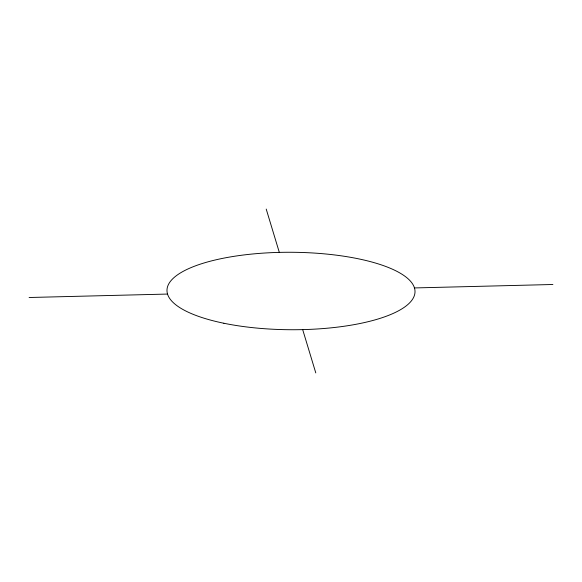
<?xml version="1.0" encoding="UTF-8"?>
<svg xmlns="http://www.w3.org/2000/svg" width="582" height="582" viewBox="0 0 582 582"><rect width="100%" height="100%" fill="white"/><g stroke="black" fill="none" stroke-linecap="round" stroke-linejoin="round"><path stroke-width="0.87" d="M29.1 297.504L167.536 294.063M414.464 287.937L552.9 284.496M266.214 209.083L279.316 252.384M302.684 329.616L315.786 372.917M223.866 323.25A124.017 38.732 0.3 0 0 414.864 293.459A124.017 38.732 0.3 0 0 234.27 256.291A124.017 38.732 0.3 0 0 223.866 323.25"/></g></svg>
